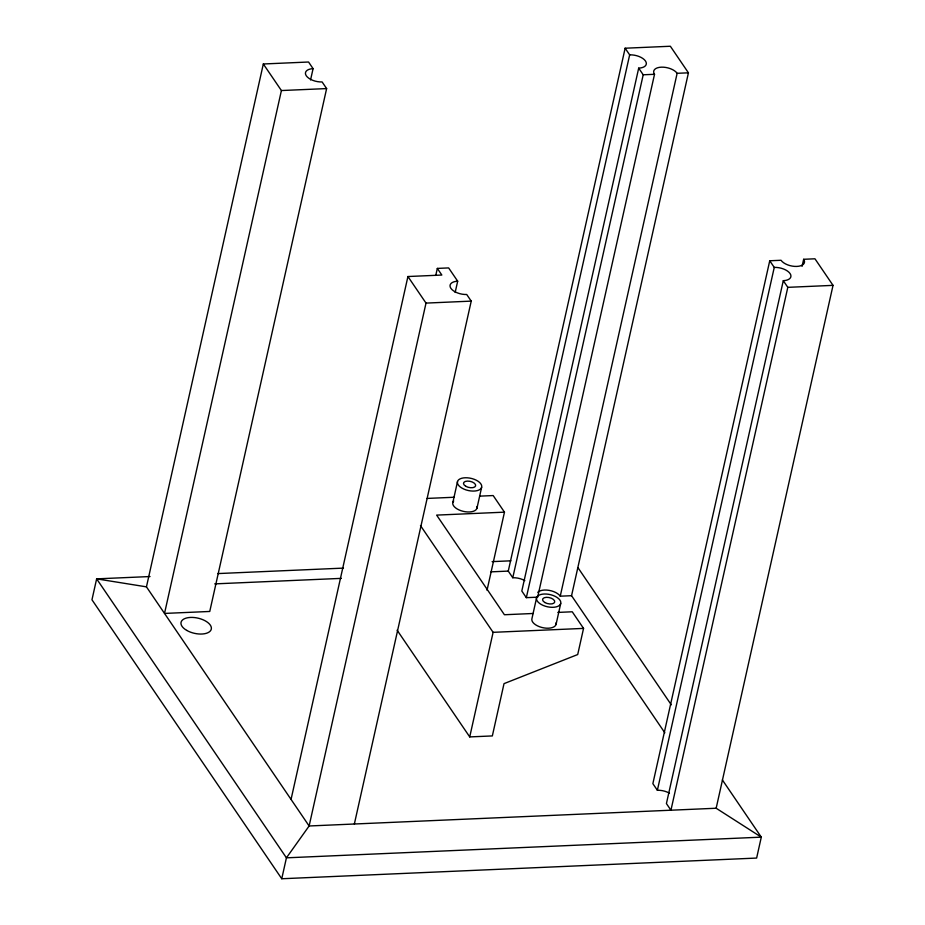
<?xml version="1.0" encoding="UTF-8"?>
<svg xmlns="http://www.w3.org/2000/svg" width="925" height="925" viewBox="0 0 925 925"><rect width="100%" height="100%" fill="white"/><g stroke="black" fill="none" stroke-linecap="round" stroke-linejoin="round"><path stroke-width="1.39" d="M150.047 576.541L96.639 578.865L91.968 599.782L281.755 878.75L756.627 858.065L761.298 837.148L716.158 808.242L309.123 825.979L146.451 586.855L263.324 63.987L308.557 62.01L313.078 68.658L310.557 79.932M263.324 63.987L281.408 90.546L164.523 613.425L209.755 611.46L326.629 88.58L322.108 81.943A12.395 6.232 12.6 0 1 306.291 75.792A12.395 6.232 12.6 0 1 313.078 68.658M291.051 799.408L407.925 276.529L441.849 275.049L437.328 268.412L448.637 267.915L457.678 281.2L455.158 292.473M281.755 878.75L286.426 857.833L309.123 825.979L426.009 303.099L407.925 276.529M435.756 275.453L437.328 268.412M354.356 824.002L471.23 301.122L466.709 294.485A12.395 6.232 12.6 0 1 450.891 288.334A12.395 6.232 12.6 0 1 457.678 281.2M452.857 502.437L457.528 481.52M476.953 508.23L481.636 487.313A12.395 6.232 12.6 0 0 465.067 477.774A12.395 6.232 12.6 0 0 462.049 488.169A12.395 6.232 12.6 0 0 481.636 487.313M487.024 590.243L504.472 512.161L493.175 495.557L480.26 496.112M557.821 612.419L572.251 611.783L583.548 628.399L577.709 654.542L504.021 683.633L492.343 735.93L469.727 736.913L493.106 632.33L420.482 525.585M524.833 580.634A12.395 6.232 12.6 0 0 512.774 577.743L508.264 571.095L625.138 48.216L670.359 46.25L688.431 72.821L571.558 595.7L664.832 732.797M512.774 577.743L629.659 54.864L625.138 48.216M629.659 54.864A12.395 6.232 12.6 0 1 645.477 61.015A12.395 6.232 12.6 0 1 638.689 68.149L521.816 591.029L526.337 597.666L537.645 597.168L654.518 74.301A12.395 6.232 12.6 0 1 661.306 67.167A12.395 6.232 12.6 0 1 677.135 73.306L688.431 72.821M526.337 597.666L643.21 74.786L638.689 68.149M536.604 597.758L531.933 618.675A12.395 6.232 12.6 0 0 543.831 627.89A12.395 6.232 12.6 0 0 556.075 622.814M537.76 592.335A12.395 6.232 12.6 0 1 549.103 590.358A12.395 6.232 12.6 0 1 560.249 596.186L677.135 73.306M556.041 624.468L560.712 603.551A12.395 6.232 12.6 0 0 544.143 594.012A12.395 6.232 12.6 0 0 541.125 604.407A12.395 6.232 12.6 0 0 560.712 603.551M716.158 808.242L833.032 285.363L814.96 258.792L803.652 259.289A12.395 6.232 12.6 0 1 796.864 266.423A12.395 6.232 12.6 0 1 781.047 260.272L769.739 260.769L652.865 783.648L657.374 790.285A12.395 6.232 12.6 0 1 669.434 793.176M657.374 790.285L774.26 267.406L769.739 260.769M783.29 280.691L666.416 803.571L670.937 810.207L787.811 287.34L783.29 280.691A12.395 6.232 12.6 0 0 790.077 273.557A12.395 6.232 12.6 0 0 774.26 267.406M802.079 266.331L803.652 259.289M281.408 90.546L326.629 88.58M643.21 74.786L654.518 74.301M426.009 303.099L471.23 301.122M787.811 287.34L833.032 285.363M427.13 498.425L454.406 497.245M504.472 512.161L436.635 515.109L504.414 614.743L533.286 613.483M217.884 573.581L343.453 568.112M492.123 561.637L510.889 560.816M214.704 583.883L341.337 578.368M490.99 571.847L508.264 571.095M560.249 596.186L571.558 595.7M493.106 632.33L583.548 628.399M146.451 586.855L96.639 578.865L286.426 857.833L761.298 837.148L722.367 779.925M577.998 567.719L671.272 704.815M397.103 630.168L469.727 736.913M476.999 506.576A12.395 6.232 12.6 0 1 463.171 511.328A12.395 6.232 12.6 0 1 453.712 500.98M186.758 630.411A15.494 7.793 12.6 0 0 211.235 629.347A15.494 7.793 12.6 0 0 190.527 617.426A15.494 7.793 12.6 0 0 186.758 630.411M465.818 486.296A6.198 3.122 12.6 0 0 475.612 485.868A6.198 3.122 12.6 0 0 467.322 481.092A6.198 3.122 12.6 0 0 465.818 486.296M544.894 602.533A6.198 3.122 12.6 0 0 554.688 602.106A6.198 3.122 12.6 0 0 546.398 597.33A6.198 3.122 12.6 0 0 544.894 602.533"/></g></svg>
